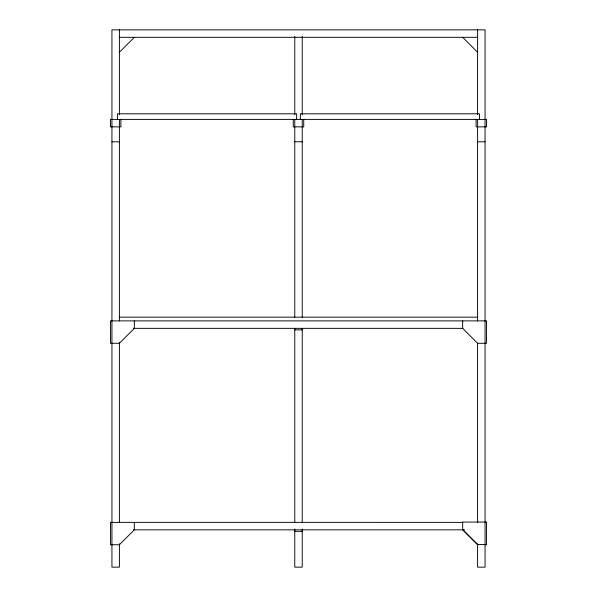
<?xml version="1.0" encoding="UTF-8"?>
<svg xmlns="http://www.w3.org/2000/svg" width="597" height="597" viewBox="0 0 597 597"><rect width="100%" height="100%" fill="white"/><g stroke="black" fill="none" stroke-linecap="round" stroke-linejoin="round"><path stroke-width="0.9" d="M119.4 52.237L134.325 37.312M119.4 37.312L477.6 37.312M111.938 141.787L119.4 141.787M294.769 141.787L302.231 141.787M477.6 141.787L485.062 141.787M119.4 317.156L477.6 317.156M133.355 328.35L462.712 328.35L477.6 343.275L477.6 522.375M294.769 329.842L302.231 329.842M477.6 343.275L486.555 343.275L486.555 320.887L110.445 320.887L110.445 343.275L119.4 343.275L134.325 328.35L134.325 320.887M462.712 522.375L110.445 522.36L110.445 544.762L119.4 544.748L134.325 529.823L134.325 522.36M133.355 529.837L464.578 529.837M294.769 531.33L302.231 531.33M486.555 544.457L477.6 544.457L462.675 529.532L462.675 522.069L486.555 522.069L486.555 544.762L485.062 544.762M462.675 37.312L477.6 52.237M462.675 529.837L477.6 544.762M479.466 119.4L479.466 113.803L300.366 113.803L300.366 119.4M477.6 29.85L477.6 114.736M477.6 119.4L477.6 320.887M477.6 543.83L477.6 567.15L485.062 567.15L485.062 29.85L111.938 29.85L111.938 567.15L119.4 567.15L119.4 543.83M476.107 119.4L476.107 126.862L486.555 126.862L486.555 119.4L110.445 119.4L110.445 126.862L120.892 126.862L120.892 119.4M462.675 320.887L462.675 328.35M303.724 119.4L303.724 126.862L293.276 126.862L293.276 119.4M302.231 36.38L302.231 114.736M302.231 119.4L302.231 317.156M302.231 328.35L302.231 522.375M302.231 528.905L302.231 567.15L294.769 567.15L294.769 528.905M296.634 119.4L296.634 113.803L117.534 113.803L117.534 119.4M294.769 36.38L294.769 114.736M294.769 119.4L294.769 317.156M294.769 328.35L294.769 522.375M119.4 29.85L119.4 114.736M119.4 119.4L119.4 320.887M119.4 342.342L119.4 522.375"/></g></svg>
